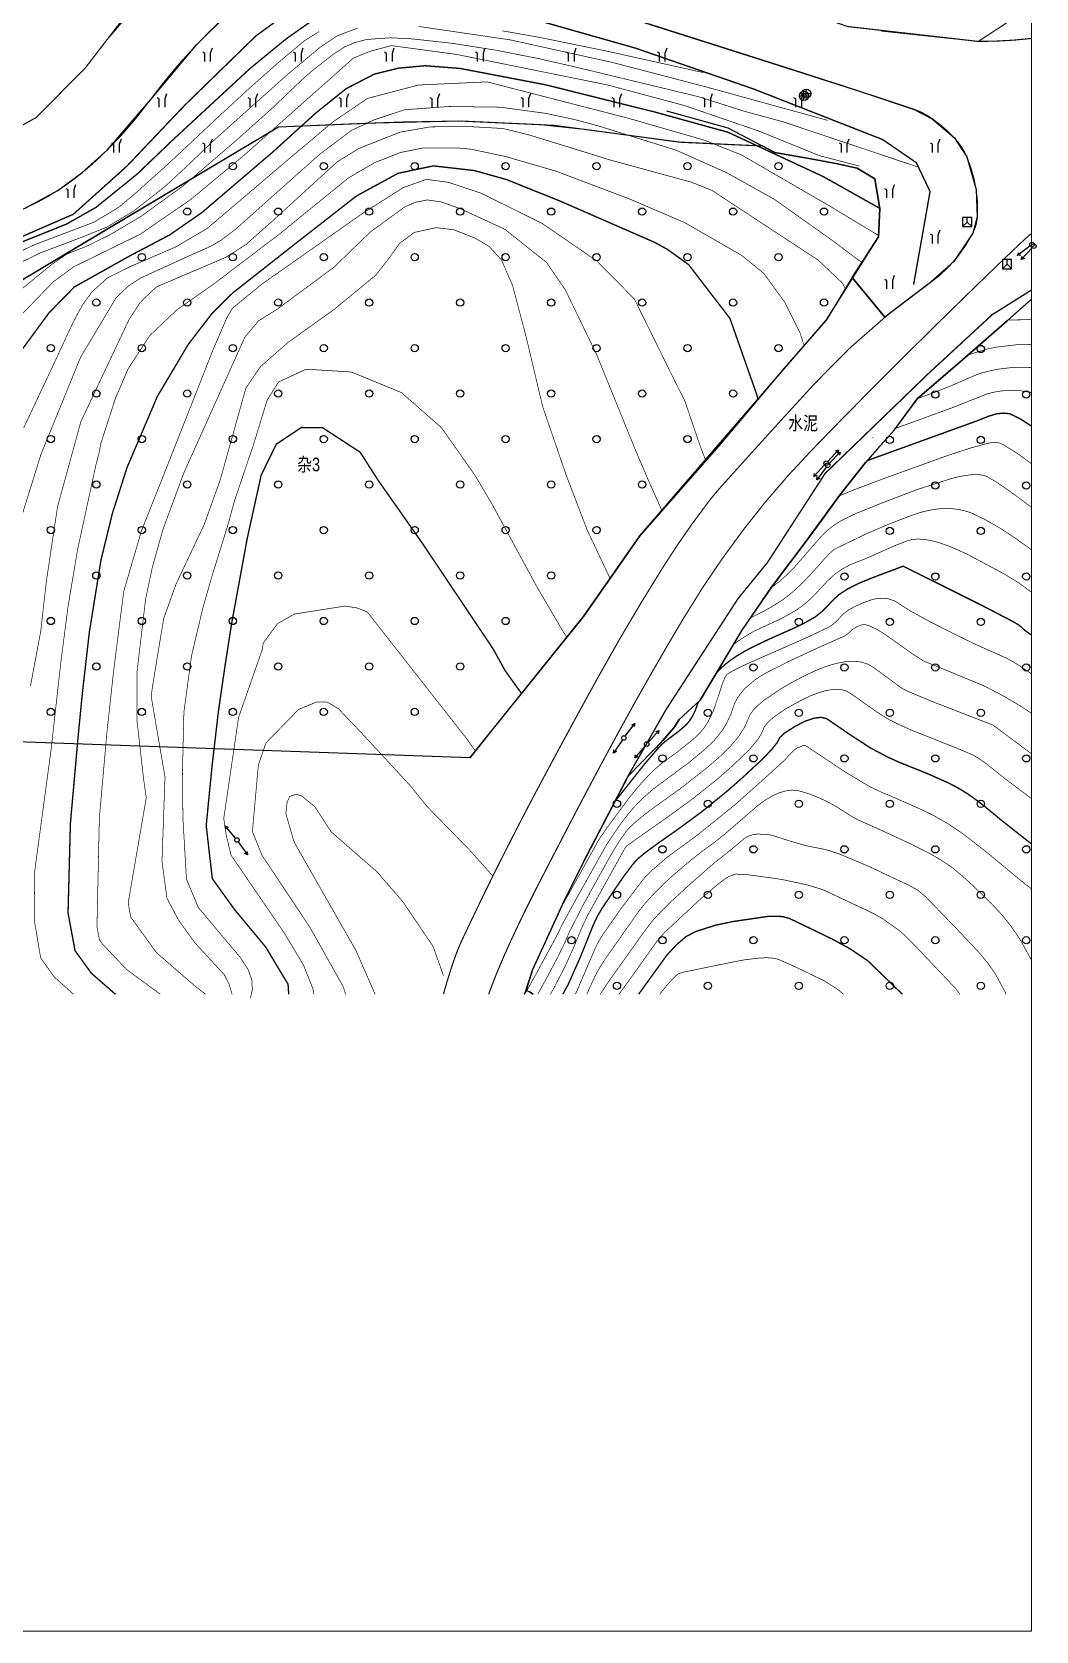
# Model space of a CAD drawing. Extents: x 396500 to 398250, y 1005980 to 1008200.
# Drawn here: x 397590.1 to 397700.5, y 1006730 to 1006905.8 of the extents above; entities that cross this region are included whole.
import ezdxf
from ezdxf.enums import TextEntityAlignment as Align

# ---------------------------------------------------------------- set-up
doc = ezdxf.new("R2010")
doc.units = 0
doc.header["$LTSCALE"] = 0.5
doc.layers.get('0').update_dxf_attribs({"linetype": 'CONTINUOUS'})
doc.layers.add('ASSIST', color=7, linetype='CONTINUOUS', plot=False)
for name, color, linetype in [('DGX', 2, 'CONTINUOUS'), ('DLSS', 4, 'CONTINUOUS'), ('DMTZ', 3, 'CONTINUOUS'), ('GXYZ', 2, 'CONTINUOUS'), ('SXSS', 5, 'CONTINUOUS'), ('ZBTZ', 3, 'CONTINUOUS')]:
    doc.layers.add(name, color=color, linetype=linetype)
doc.layers.add('绘图层', color=6, linetype='CONTINUOUS', lineweight=5)
doc.styles.add('细等线体', font='长等线体_0.TTF', dxfattribs={"width": 0.8})
doc.linetypes.add('10421', pattern='A,2,[150,AAA.SHX,S=1,R=0,X=0,Y=1],1e-11', length=2)
doc.linetypes.add('1161', pattern='A,0,[149,AAA.SHX,S=0.15,R=0,X=0,Y=0],-1.6', length=1.6)
doc.linetypes.add('8353', pattern='A,1.5,[145,AAA.SHX,S=1,R=0,X=0,Y=-0.1],1.5,-1,1.5,[145,AAA.SHX,S=1,R=0,X=0,Y=1.1],1.5,-1', length=8)

# ---------------------------------------------------------------- blocks, each defined once
blk = doc.blocks.new('gc043')
for p, q in [((-1, 0), (1, 0)), ((0, -1), (0, 1))]:
    blk.add_line(p, q)
blk.add_circle((0, 0), 1)
blk = doc.blocks.new('gc170')
at = {"linetype": 'Continuous'}
blk.add_circle((0, 0), 0.5, dxfattribs=at)
blk = doc.blocks.new('gc013b')
at = {"linetype": 'Continuous'}
blk.add_line((0.5, 0), (4, 0), dxfattribs=at)
at = {"linetype": 'Continuous', "flags": 128}
blk.add_lwpolyline([(3.39, 0.35), (4, 0), (3.39, -0.35)], dxfattribs=at)
blk = doc.blocks.new('gc049')
for p, q in [((-1, 1), (-1, -1)), ((1, 1), (-1, 1)), ((-1, -1), (0, 0)), ((0, 0), (0, 1)), ((0, 0), (1, -1)), ((1, -1), (1, 1)), ((-1, -1), (1, -1))]:
    blk.add_line(p, q)
blk = doc.blocks.new('gc246')
at = {"flags": 128}
for points in [[(-0.39, 0.42), (-0.39, 2.22), (-0.83, 2.47)], [(1.22, 3.35), (0.81, 2.22), (0.81, 0.42)]]:
    blk.add_lwpolyline(points, dxfattribs=at)
blk = doc.blocks.new('gc326')
blk.add_circle((0, 0), 0.8)

msp = doc.modelspace()

# ---------------------------------------------------------------- linework, layer by layer
at = {"layer": 'ASSIST', "linetype": '1161', "flags": 128}
for points in [[(397683.86, 1006874.42), (397680.26, 1006878.8), (397683.18, 1006883.27), (397683.3, 1006886.07), (397683.31, 1006886.37), (397682.75, 1006889.62), (397680.83, 1006890.8), (397678.67, 1006891.29), (397675.74, 1006891.82), (397671.77, 1006892.53), (397670.47, 1006893.21), (397661.13, 1006893.67), (397650.84, 1006895.05), (397646.05, 1006895.57), (397637.29, 1006895.98), (397628.8, 1006895.78), (397617.19, 1006895.32), (397583.52, 1006875.23), (397575.94, 1006870.7), (397569.99, 1006860.25), (397569.46, 1006855.64), (397567.18, 1006832.32), (397563.42, 1006833.82), (397563.92, 1006837.63), (397564.28, 1006840.62), (397563.84, 1006843.01), (397564.09, 1006850.97), (397564.5, 1006855.86), (397566.19, 1006861.61), (397566.71, 1006864.66), (397567.09, 1006870.55), (397566.91, 1006872.83), (397566.42, 1006874.1), (397562.82, 1006876.75), (397559.39, 1006878.46), (397559.29, 1006881.79), (397560.07, 1006881.81), (397560.26, 1006881.82), (397563.85, 1006881.97), (397567.56, 1006882.31), (397577.78, 1006883.73), (397582.38, 1006884.52), (397586.04, 1006885.3), (397589.34, 1006886.42), (397592.96, 1006888.37), (397595.59, 1006890.28), (397598.41, 1006892.84), (397602.95, 1006898.11), (397608.19, 1006904.36), (397611.7, 1006907.85), (397614.02, 1006909.91), (397616.81, 1006911.79), (397619.07, 1006912.69), (397620.51, 1006912.96), (397623.16, 1006913.18), (397631.27, 1006913.15), (397638.63, 1006912.25), (397644.1, 1006911.14), (397646.09, 1006910.6), (397649.61, 1006909.39), (397652.46, 1006908.42), (397657.86, 1006906.69), (397671.22, 1006902.44), (397681.43, 1006899.15), (397687.08, 1006897.27), (397689.08, 1006896.25), (397691.52, 1006894.13), (397692.88, 1006892.04), (397693.9, 1006888.46), (397694.03, 1006885.43), (397693.54, 1006883.68), (397691.44, 1006880.56), (397688.64, 1006878.05)], [(397567.62, 1006828.52), (397638.29, 1006826.03), (397650.75, 1006841.51), (397656.92, 1006850.41), (397677.45, 1006874.12), (397683.18, 1006883.27), (397683.31, 1006886.37), (397682.75, 1006889.62), (397680.83, 1006890.8), (397678.67, 1006891.29), (397671.77, 1006892.53), (397670.47, 1006893.21), (397661.13, 1006893.67), (397659.52, 1006893.87), (397650.84, 1006895.05), (397646.05, 1006895.57), (397637.29, 1006895.98), (397630.87, 1006895.85), (397626.73, 1006895.72), (397617.19, 1006895.32), (397595.92, 1006882.63), (397583.52, 1006875.23), (397575.94, 1006870.7), (397575.55, 1006870.24), (397569.99, 1006860.25), (397569.86, 1006859.73), (397569.46, 1006855.64), (397567.18, 1006832.32)]]:
    msp.add_lwpolyline(points, close=True, dxfattribs=at)
msp.add_lwpolyline([(397700, 1006876.4), (397698.12, 1006874.76), (397697.3, 1006874.04), (397692.42, 1006869.74), (397687.44, 1006865.44), (397685.02, 1006862.18), (397684.93, 1006862.06), (397683.04, 1006859.93), (397682.25, 1006859.04), (397681.75, 1006858.47), (397678.89, 1006854.84), (397676.85, 1006852.04), (397675.33, 1006849.96), (397671.39, 1006844.75), (397668.16, 1006840.02), (397663.55, 1006832.31), (397661.26, 1006830.22), (397660.66, 1006829.3), (397659.49, 1006827.92), (397655.64, 1006823.99), (397651.06, 1006815.18), (397648.63, 1006810.29), (397645.13, 1006802.67), (397644.42, 1006800.45), (397644.79, 1006800.28), (397645.21, 1006800)], dxfattribs=at)
at = {"layer": 'ASSIST', "linetype": 'Continuous', "flags": 128}
msp.add_lwpolyline([(397644.25, 1006800), (397644.42, 1006800.45), (397644.79, 1006800.28), (397645.21, 1006800)], dxfattribs=at)
at = {"layer": 'DGX', "color": 3, "linetype": 'Continuous', "lineweight": -2, "const_width": 0.15, "flags": 128}
for points, elevation in [([(397565.11, 1006826.26), (397565.48, 1006829.95), (397566.02, 1006833.58), (397566.76, 1006839.91), (397566.83, 1006842.31), (397568.05, 1006849.66), (397569.02, 1006854.82), (397570.13, 1006859.43), (397571.68, 1006864.31), (397573.93, 1006869.75), (397575.63, 1006872.72), (397577.68, 1006875.8), (397580.4, 1006878.22), (397584.67, 1006880.78), (397588.62, 1006882.54), (397593.92, 1006884.67), (397597.16, 1006886.51), (397601.73, 1006890.21), (397605.54, 1006893.87), (397614.03, 1006901.72), (397617.99, 1006904.98), (397620.65, 1006906.85)], 22.5), ([(397588.35, 1006869.97), (397591.99, 1006874.92), (397594.76, 1006877.75), (397600.78, 1006881.12), (397605.27, 1006883.49), (397608.79, 1006885.93), (397616.52, 1006892.53), (397621.32, 1006896.88), (397624.65, 1006899.55), (397627.75, 1006901.15), (397630.4, 1006901.8), (397633.31, 1006902.07), (397637.18, 1006901.77), (397646.54, 1006899.98), (397658.66, 1006896.96), (397666.65, 1006894.75), (397677.14, 1006889.86), (397683.31, 1006886.39)], 25), ([(397599.28, 1006800), (397596.65, 1006802.29), (397594.84, 1006804.79), (397594.07, 1006808.94), (397594.33, 1006818.8), (397595.18, 1006828.35), (397595.65, 1006833.14), (397596.41, 1006839.78), (397597.69, 1006847.73), (397598.94, 1006852.84), (397600.55, 1006857.89), (397603.89, 1006865.72), (397607.27, 1006871.41), (397609.88, 1006874.82), (397612.15, 1006877.07), (397619.1, 1006882.54), (397625.78, 1006887.75), (397630.34, 1006890.24), (397634.23, 1006891.06), (397638.72, 1006890.55), (397642.27, 1006889.56), (397648.17, 1006887.19), (397658.5, 1006882.68), (397659.95, 1006881.89), (397662.3, 1006880.2), (397666.84, 1006874.29), (397669.78, 1006865.94), (397669.92, 1006865.41)], 27.5), ([(397618.33, 1006800), (397618.26, 1006801.1), (397615.81, 1006805.18), (397612.39, 1006809.29), (397609.93, 1006812.71), (397609.26, 1006818.54), (397609.89, 1006824.97), (397610.6, 1006831.09), (397611.34, 1006836.18), (397612.05, 1006840.73), (397613.77, 1006850.11), (397615.3, 1006857.05), (397616.96, 1006860.46), (397619.72, 1006862.3), (397622.03, 1006862.29), (397626.18, 1006859.59), (397628.18, 1006856.47), (397632.93, 1006849.71), (397640.81, 1006837.95), (397642.11, 1006835.59), (397643.92, 1006833.07)], 30), ([(397681.9, 1006858.65), (397693.97, 1006863.02), (397695.25, 1006863.53), (397696.17, 1006863.81), (397696.97, 1006863.88), (397697.61, 1006863.81), (397698.72, 1006863.27), (397700, 1006862.45)], 27.5), ([(397700, 1006839.48), (397699.23, 1006840.02), (397698.89, 1006840.35), (397698.58, 1006840.6), (397697.99, 1006840.95), (397694.7, 1006842.66), (397685.89, 1006847.06), (397682.55, 1006845.8), (397681.03, 1006845.18), (397679.79, 1006844.56), (397678.84, 1006843.94), (397678.17, 1006843.33), (397677.4, 1006842.5), (397676.9, 1006842.03), (397676.19, 1006841.46), (397675.05, 1006840.81), (397673.79, 1006840.21), (397671.14, 1006839.03), (397669.23, 1006838.12), (397668.39, 1006837.67), (397667.63, 1006837.21), (397666.95, 1006836.75), (397666.34, 1006836.28), (397665.82, 1006835.81), (397665.35, 1006835.31)], 30), ([(397663.37, 1006832.15), (397663, 1006831.13), (397662.68, 1006830.49), (397662.31, 1006829.94), (397661.89, 1006829.49), (397661.17, 1006828.88), (397659.79, 1006827.85), (397659.42, 1006827.53), (397658.91, 1006827.01), (397657.46, 1006825.32), (397654.17, 1006821.16)], 30), ([(397648.47, 1006800), (397649.04, 1006801.05), (397650.39, 1006804.07), (397651.84, 1006807.67), (397652.24, 1006808.52), (397652.7, 1006809.32), (397654.03, 1006811.31), (397655.2, 1006813.01), (397656.15, 1006814.26), (397656.64, 1006814.82), (397657.38, 1006815.45), (397658.84, 1006816.53), (397661.06, 1006818.09), (397663.7, 1006820.03), (397666.39, 1006822.21), (397667.3, 1006823), (397668.22, 1006823.81), (397670.49, 1006825.92), (397671.46, 1006826.94), (397672, 1006827.63), (397672.35, 1006828.25), (397672.83, 1006828.7), (397674.02, 1006829.46), (397675.07, 1006830), (397676.02, 1006830.33), (397676.81, 1006830.44), (397677.46, 1006830.3), (397679.99, 1006828.57), (397682.3, 1006827.07), (397684.16, 1006826.08), (397685.44, 1006825.5), (397688.56, 1006824.25), (397690.78, 1006823.27), (397691.86, 1006822.71), (397692.99, 1006822.02), (397693.57, 1006821.61), (397694.78, 1006820.7), (397696.63, 1006819.17), (397699.44, 1006816.95), (397700, 1006816.52)], 32.5), ([(397656.8, 1006800), (397659.91, 1006804.31), (397660.99, 1006805.46), (397662, 1006806.33), (397663.04, 1006806.88), (397665.28, 1006807.6), (397667.22, 1006808), (397671.18, 1006808.58), (397672.64, 1006808.54), (397673.38, 1006808.33), (397675.47, 1006807.33), (397678.05, 1006806.08), (397680.07, 1006804.98), (397681.99, 1006803.68), (397685.8, 1006800)], 35)]:
    msp.add_lwpolyline(points, dxfattribs=dict(at, elevation=elevation))
at = {"layer": 'DGX', "linetype": 'Continuous', "const_width": 0.075, "flags": 128}
for points, elevation in [([(397632.61, 1006906.39), (397642.69, 1006904.91), (397653.88, 1006902.44), (397664.26, 1006899.73), (397677.59, 1006896.06)], 23.5), ([(397586.2, 1006875.24), (397592.28, 1006880.23), (397593.94, 1006881.36), (397596.32, 1006882.32), (397598.68, 1006883.49), (397602.12, 1006885.53), (397606.82, 1006888.94), (397612.57, 1006893.87), (397616.63, 1006897.5), (397619.66, 1006900.41), (397620.83, 1006901.45), (397623.19, 1006903.3), (397624.48, 1006904.14), (397625.59, 1006904.61), (397626.92, 1006904.96), (397629.52, 1006905.14), (397631.93, 1006905.02), (397636.4, 1006904.52), (397641.09, 1006903.78), (397645.68, 1006902.88), (397649.68, 1006901.97), (397663.41, 1006898.66), (397668.34, 1006897.09), (397672.73, 1006895.89), (397687.55, 1006890.92)], 24), ([(397586.22, 1006880.38), (397590.3, 1006882.36), (397596.91, 1006884.87), (397599.64, 1006886.5), (397601.62, 1006888.17), (397605.55, 1006891.71), (397610.94, 1006896.77), (397613.76, 1006899.37), (397617.15, 1006902.38), (397620.03, 1006904.79), (397621.68, 1006905.83)], 23), ([(397588.49, 1006880.25), (397591.06, 1006881.51), (397595.36, 1006883.13), (397598.39, 1006884.35), (397601.24, 1006886.06), (397604.78, 1006888.83), (397607.47, 1006891.34), (397609.92, 1006893.7), (397618.12, 1006901.04), (397621.83, 1006904.13), (397623.71, 1006905.38), (397625.92, 1006906.21)], 23.5), ([(397641.81, 1006905.91), (397645.93, 1006905.18), (397653.33, 1006903.67), (397663.9, 1006901.32)], 23), ([(397586.84, 1006872.51), (397592.42, 1006878.29), (397594.66, 1006879.95), (397602.05, 1006883.57), (397607.59, 1006887.39), (397613.48, 1006892.28), (397625.45, 1006902.91), (397627.22, 1006903.64), (397629.62, 1006904.28), (397636.75, 1006903.32), (397653.32, 1006899.97), (397661.82, 1006897.7), (397669.98, 1006894.9), (397676.75, 1006892.16), (397681.08, 1006891.04)], 24.5), ([(397589.19, 1006862.26), (397592.32, 1006868.89), (397594.62, 1006873.84), (397595.66, 1006875.78), (397596.69, 1006877.2), (397598.38, 1006878.73), (397600.89, 1006879.98), (397605.93, 1006882.16), (397609.39, 1006884.2), (397618.7, 1006892.12), (397623.24, 1006895.93), (397627, 1006898.48), (397632.61, 1006899.95), (397640.1, 1006900.29), (397640.31, 1006900.25), (397655.73, 1006896.28), (397664.01, 1006893.89), (397668.16, 1006892.24), (397677.66, 1006886.73), (397683.19, 1006883.4)], 25.5), ([(397588.63, 1006851.44), (397591.1, 1006859.37), (397595.46, 1006870.04), (397599.36, 1006876.57), (397600.69, 1006877.85), (397602.08, 1006878.75), (397607.52, 1006881.23), (397609.76, 1006882.22), (397610.88, 1006882.88), (397612.5, 1006884.11), (397621.72, 1006892.32), (397625.24, 1006894.97), (397627.77, 1006896.14), (397631.07, 1006897.23), (397635.95, 1006897.59), (397641.61, 1006897.51), (397646.62, 1006896.83), (397649.81, 1006896.14), (397652.35, 1006895.46), (397660.91, 1006892.79), (397666.44, 1006890.33), (397671.76, 1006887.36), (397677.98, 1006882.94), (397681.34, 1006880.44)], 26), ([(397589.94, 1006833.88), (397591.07, 1006839.91), (397591.67, 1006845.27), (397592.91, 1006853.57), (397595.48, 1006862.94), (397600.78, 1006874.17), (397602.03, 1006876.09), (397603.78, 1006877.75), (397611.43, 1006881.01), (397613.65, 1006882.43), (397616.71, 1006885.15), (397623.68, 1006891.52), (397626.08, 1006892.99), (397630.58, 1006894.77), (397633.91, 1006895.35), (397638.19, 1006895.38), (397641.89, 1006895.17), (397644.61, 1006894.5), (397649.59, 1006892.98), (397653.65, 1006891.71), (397662.66, 1006889.25), (397664.85, 1006888.37), (397676.54, 1006880.7), (397679.18, 1006878.2), (397679.53, 1006877.58)], 26.5), ([(397594.67, 1006800), (397592.55, 1006801.9), (397591.06, 1006803.99), (397590.35, 1006808.21), (397590.41, 1006813.57), (397592.2, 1006826.83), (397593.3, 1006836.68), (397594.08, 1006842.68), (397595.11, 1006848.83), (397597.13, 1006858.16), (397597.51, 1006859.64), (397597.66, 1006860.49), (397599.27, 1006865.48), (397600.68, 1006868.77), (397603.05, 1006872.4), (397606.03, 1006875.23), (397610.01, 1006878.02), (397617.32, 1006883.57), (397624.9, 1006889.74), (397627.81, 1006891.43), (397630.62, 1006892.53), (397633.02, 1006893.01), (397636.89, 1006893.03), (397638.39, 1006892.89), (397642.17, 1006892.09), (397647.71, 1006890.48), (397655.81, 1006887.42), (397661.87, 1006884.82), (397668.14, 1006881.21), (397670.55, 1006879.25), (397672.86, 1006876.08), (397674.55, 1006872.68), (397674.99, 1006871.32)], 27), ([(397604.21, 1006800), (397600.51, 1006802.72), (397597.83, 1006805.55), (397597.52, 1006805.97), (397597.25, 1006807.42), (397597.51, 1006819.31), (397598.32, 1006828.54), (397599.08, 1006835.53), (397600.19, 1006844.27), (397602.13, 1006850.91), (397605.23, 1006858.71), (397610.01, 1006870.84), (397611.55, 1006874.41), (397612.14, 1006875.4), (397615.35, 1006878.04), (397626.48, 1006885.86), (397630.94, 1006888.68), (397633.47, 1006889.58), (397635.89, 1006889.25), (397639.48, 1006888.06), (397646.2, 1006884.73), (397652.19, 1006880.62), (397656.33, 1006876.43), (397660.86, 1006867.24), (397661.86, 1006865.28), (397663.61, 1006860.14), (397664.18, 1006858.68)], 28), ([(397609.19, 1006800), (397608.05, 1006800.88), (397603.82, 1006804.54), (397600.96, 1006808.48), (397600.68, 1006810.03), (397602.67, 1006821.61), (397602.37, 1006823.71), (397601.65, 1006830.09), (397601.65, 1006835.39), (397602.6, 1006843.45), (397603.34, 1006846.95), (397604.5, 1006851.08), (397606.75, 1006857.19), (397613.51, 1006872.24), (397615.01, 1006874.02), (397617.07, 1006875.31), (397623.33, 1006879.94), (397627.31, 1006883.8), (397631.1, 1006886.56), (397632.28, 1006887.06), (397633.58, 1006887.32), (397635.09, 1006887.1), (397637.22, 1006886.35), (397642.11, 1006884.08), (397646.69, 1006880.43), (397648.75, 1006877.41), (397652.19, 1006870.31), (397656.44, 1006859.84), (397657.82, 1006856.62), (397659.35, 1006853.18)], 28.5), ([(397612.1, 1006800), (397611.78, 1006801.11), (397611.24, 1006802.15), (397608.01, 1006805.66), (397606.24, 1006808.11), (397604.94, 1006810.56), (397604.4, 1006814.62), (397604.73, 1006823.87), (397603.21, 1006832.74), (397603.35, 1006833.8), (397604.58, 1006841.28), (397605.93, 1006845.06), (397609.05, 1006851.65), (397610.8, 1006856.54), (397613.63, 1006866.66), (397615.24, 1006869.01), (397618.29, 1006871.68), (397623.27, 1006875.24), (397627.92, 1006879.06), (397629.39, 1006880.95), (397630.52, 1006882.54), (397632.15, 1006883.75), (397634.56, 1006884.27), (397636.51, 1006884.03), (397638.84, 1006883.1), (397640.37, 1006882.2), (397641.72, 1006880.73), (397642.95, 1006877.89), (397644.46, 1006872.15), (397646.25, 1006864.6), (397648.84, 1006857.05), (397651.16, 1006850.99), (397653.66, 1006845.71)], 29), ([(397697.41, 1006874.13), (397699.28, 1006874.14), (397700, 1006874.19)], 25.5), ([(397700, 1006871.43), (397698.36, 1006871.4), (397696.16, 1006871.14), (397695.12, 1006870.93), (397693.02, 1006870.28)], 26), ([(397614.12, 1006799.59), (397614.33, 1006800.49), (397614.28, 1006801.55), (397613.86, 1006802.73), (397612.97, 1006804.09), (397608.39, 1006809.53), (397607.09, 1006812.65), (397606.7, 1006819.34), (397606.65, 1006824.58), (397606.81, 1006831.05), (397607.65, 1006837.22), (397608.91, 1006842.54), (397609.97, 1006846.21), (397611.7, 1006851.77), (397612.34, 1006854.15), (397614.45, 1006860.39), (397615.97, 1006865.34), (397617.22, 1006867.31), (397620.25, 1006868.71), (397625.22, 1006868.4), (397630.72, 1006866.14), (397635.14, 1006862.27), (397638.85, 1006856.98), (397640.7, 1006853.85), (397645.67, 1006844.69), (397648.5, 1006839.86), (397648.9, 1006839.23)], 29.5), ([(397687.49, 1006865.49), (397689.01, 1006866.04), (397691.18, 1006866.9), (397693.91, 1006868.09), (397694.63, 1006868.33), (397696.15, 1006868.69), (397697.8, 1006868.89), (397698.68, 1006868.93), (397700, 1006868.89)], 26.5), ([(397700, 1006866.09), (397699.72, 1006866.19), (397698.42, 1006866.4), (397697.25, 1006866.38), (397696.16, 1006866.25), (397695.16, 1006866.01), (397691.38, 1006864.51), (397685.03, 1006862.2)], 27), ([(397700, 1006858.31), (397699.37, 1006858.78), (397698.43, 1006859.45), (397696.98, 1006860.36), (397696.48, 1006860.6), (397696.13, 1006860.69), (397695.75, 1006860.67), (397695.16, 1006860.56), (397693.38, 1006860.07), (397690.79, 1006859.23), (397683.98, 1006856.77), (397680.42, 1006855.43), (397678.83, 1006854.77)], 28), ([(397682.62, 1006861.19), (397682.51, 1006861.15)], 27), ([(397671.31, 1006844.63), (397672.34, 1006845.43), (397673.15, 1006846.15), (397673.88, 1006846.89), (397676.94, 1006850.41), (397677.58, 1006851.02), (397678.3, 1006851.58), (397679.1, 1006852.08), (397680.68, 1006852.84), (397683.42, 1006853.95), (397687.37, 1006855.46), (397691.31, 1006856.73), (397692.34, 1006856.96), (397693.23, 1006857.09), (397693.99, 1006857.13), (397694.6, 1006857.07), (397695.08, 1006856.92), (397696.09, 1006856.33), (397696.75, 1006855.89), (397698.37, 1006854.74), (397700, 1006853.51)], 28.5), ([(397700, 1006848.84), (397699.73, 1006849.05), (397698.06, 1006850.24), (397696.43, 1006851.3), (397694.83, 1006852.21), (397693.26, 1006852.96), (397692.43, 1006853.2), (397691.58, 1006853.35), (397690.7, 1006853.4), (397689.79, 1006853.36), (397688.85, 1006853.22), (397687.88, 1006852.99), (397686.88, 1006852.66), (397685.9, 1006852.29), (397684.12, 1006851.6), (397681.95, 1006850.67), (397678.29, 1006848.9), (397677.65, 1006848.32), (397675.71, 1006846.16), (397674.82, 1006845.22), (397673.95, 1006844.4), (397673.11, 1006843.71), (397672.71, 1006843.41), (397671.46, 1006842.6), (397670.59, 1006842.12), (397669.08, 1006841.36)], 29), ([(397667.21, 1006838.43), (397667.95, 1006838.98), (397669.44, 1006839.89), (397672.19, 1006841.16), (397673.25, 1006841.71), (397674.1, 1006842.21), (397674.77, 1006842.67), (397675.43, 1006843.22), (397676.11, 1006843.86), (397677.54, 1006845.41), (397678.31, 1006846.13), (397679.14, 1006846.72), (397680.03, 1006847.2), (397681.77, 1006847.89), (397685.01, 1006849.33), (397686.38, 1006849.86), (397686.93, 1006850), (397687.56, 1006850.04), (397688.27, 1006849.99), (397689.06, 1006849.85), (397689.93, 1006849.61), (397690.88, 1006849.27), (397691.91, 1006848.84), (397693.02, 1006848.32), (397696.97, 1006846.21), (397698.44, 1006845.31), (397699.05, 1006844.89), (397700, 1006844.17)], 29.5), ([(397700, 1006835.21), (397698.87, 1006835.98), (397698.05, 1006836.5), (397697.24, 1006836.95), (397693.86, 1006838.45), (397691.48, 1006839.61), (397688.75, 1006840.99), (397686.67, 1006842.14), (397684.97, 1006843.22), (397684.21, 1006843.49), (397683.36, 1006843.54), (397682.9, 1006843.48), (397682.42, 1006843.37), (397681.41, 1006843), (397680.55, 1006842.61), (397679.86, 1006842.23), (397679.36, 1006841.85), (397678.38, 1006840.84), (397678.08, 1006840.6), (397677.72, 1006840.36), (397675.38, 1006839.25), (397668.82, 1006836.36), (397667.42, 1006835.69), (397666.64, 1006835.26), (397666.47, 1006835.13), (397666.28, 1006834.8), (397666.03, 1006834.2), (397665.17, 1006831.58), (397664.95, 1006831.01), (397664.44, 1006829.97), (397664.15, 1006829.51), (397663.84, 1006829.08), (397663.16, 1006828.35), (397662.4, 1006827.7), (397661.15, 1006826.7), (397659.26, 1006825.33), (397658.22, 1006824.4), (397657.11, 1006823.23), (397655.92, 1006821.8), (397653.33, 1006818.32), (397652.45, 1006817.03), (397648.26, 1006809.49)], 30.5), ([(397621.1, 1006800), (397620.99, 1006800.61), (397619.96, 1006803.2), (397617.91, 1006806.63), (397611.99, 1006815.29), (397611.46, 1006817.51), (397611.19, 1006819.34), (397612.82, 1006830.44), (397615.41, 1006837.85), (397615.53, 1006838.61), (397617.11, 1006840.75), (397618.94, 1006841.79), (397624.51, 1006842.67), (397625.83, 1006842.47), (397626.98, 1006842.01), (397637.84, 1006828.16), (397638.85, 1006826.75)], 30.5), ([(397644.29, 1006800), (397645.82, 1006802.76), (397647.73, 1006806.3), (397648.38, 1006807.62), (397649.69, 1006810.03), (397653.31, 1006816.5), (397654.53, 1006818.31), (397655.33, 1006819.4), (397656.25, 1006820.52), (397657.29, 1006821.58), (397658.45, 1006822.59), (397662.24, 1006825.4), (397663.91, 1006826.77), (397664.9, 1006827.68), (397665.34, 1006828.16), (397666.11, 1006829.17), (397666.43, 1006829.7), (397666.95, 1006830.82), (397667.36, 1006831.99), (397667.66, 1006832.56), (397668.03, 1006833.09), (397668.48, 1006833.61), (397669.6, 1006834.57), (397670.28, 1006835.02), (397671.03, 1006835.44), (397673.33, 1006836.6), (397676.83, 1006838.22), (397679.42, 1006839.37), (397679.8, 1006839.61), (397680.25, 1006840.06), (397680.72, 1006840.36), (397681.26, 1006840.59), (397681.5, 1006840.64), (397681.79, 1006840.61), (397682.14, 1006840.51), (397683.01, 1006840.1), (397683.53, 1006839.79), (397684.74, 1006838.96), (397686.91, 1006837.41), (397688.1, 1006836.65), (397694.74, 1006833.91), (397696.74, 1006832.88), (397698.76, 1006831.69), (397699.77, 1006831.03), (397700, 1006830.87)], 31), ([(397700, 1006826.43), (397695.77, 1006829.58), (397689, 1006832.21), (397686.33, 1006833.33), (397685.98, 1006833.5), (397685.55, 1006833.77), (397682.66, 1006835.9), (397682.01, 1006836.28), (397681.26, 1006836.52), (397680.42, 1006836.61), (397679.48, 1006836.55), (397678.45, 1006836.35), (397677.33, 1006836.01), (397676.11, 1006835.52), (397674.8, 1006834.89), (397673.51, 1006834.2), (397672.38, 1006833.54), (397670.58, 1006832.31), (397669.9, 1006831.74), (397669.38, 1006831.2), (397669.02, 1006830.7), (397668.63, 1006829.76), (397668.4, 1006829.27), (397667.75, 1006828.27), (397666.84, 1006827.2), (397665.69, 1006826.08), (397664.35, 1006824.93), (397661.36, 1006822.58), (397658.14, 1006820.28), (397656.9, 1006819.31), (397656.4, 1006818.88), (397655.63, 1006818.13), (397655.36, 1006817.8), (397654.89, 1006817.14), (397654.39, 1006816.37), (397653.58, 1006815.01), (397650.8, 1006809.99), (397649.22, 1006806.92), (397648.73, 1006805.77), (397647.93, 1006804.12), (397646.66, 1006801.73), (397645.71, 1006800)], 31.5), ([(397647.1, 1006800), (397647.48, 1006800.67), (397648.66, 1006802.95), (397649.56, 1006804.92), (397650.66, 1006807.55), (397651.25, 1006808.77), (397655.34, 1006816.13), (397655.48, 1006816.29), (397656.51, 1006817.04), (397659.67, 1006819.25), (397662.64, 1006821.41), (397665.33, 1006823.54), (397666.95, 1006824.95), (397668.91, 1006826.83), (397669.78, 1006827.86), (397670.09, 1006828.3), (397670.32, 1006828.69), (397670.61, 1006829.37), (397670.87, 1006829.73), (397671.23, 1006830.1), (397671.7, 1006830.5), (397672.97, 1006831.37), (397674.67, 1006832.31), (397675.59, 1006832.76), (397676.45, 1006833.1), (397677.24, 1006833.34), (397677.96, 1006833.48), (397678.62, 1006833.52), (397679.21, 1006833.46), (397679.73, 1006833.29), (397680.61, 1006832.71), (397683.04, 1006830.99), (397684.32, 1006830.2), (397685.48, 1006829.62), (397686.9, 1006828.99), (397692.11, 1006826.92), (397693.54, 1006826.3), (397694.1, 1006825.98), (397694.98, 1006825.37), (397696.87, 1006823.86), (397700, 1006821.49)], 32), ([(397624.59, 1006800), (397624.31, 1006800.86), (397620.63, 1006807.41), (397615.4, 1006815.27), (397614.34, 1006817.88), (397614.99, 1006825.18), (397615.83, 1006827.63), (397619.42, 1006831.31), (397621.4, 1006832.13), (397622.57, 1006832.11), (397623.79, 1006831.39), (397626.35, 1006828.71), (397631.76, 1006822.85), (397633.54, 1006820.64), (397638.26, 1006815.8), (397640.83, 1006812.93)], 31), ([(397649.84, 1006800), (397649.98, 1006800.28), (397652.05, 1006805.11), (397652.46, 1006805.9), (397652.82, 1006806.48), (397654.79, 1006809.31), (397657.31, 1006812.64), (397658.13, 1006813.5), (397659.87, 1006815.01), (397663.36, 1006817.57), (397667.47, 1006820.9), (397670.47, 1006823.57), (397672.67, 1006825.57), (397673.89, 1006826.83), (397674.27, 1006827.09), (397674.91, 1006827.35), (397675.1, 1006827.34), (397675.36, 1006827.2), (397679.55, 1006824.41), (397682.17, 1006822.84), (397683.58, 1006822.17), (397684.47, 1006821.81), (397687.53, 1006820.46), (397689.09, 1006819.72), (397690.74, 1006818.79), (397692.47, 1006817.63), (397695.2, 1006815.5), (397699.07, 1006812.29), (397700, 1006811.57)], 33), ([(397627.83, 1006800), (397625.73, 1006804.79), (397618.92, 1006816.73), (397618.02, 1006819.84), (397618.14, 1006821.06), (397618.44, 1006821.75), (397619.16, 1006821.98), (397619.77, 1006821.79), (397621.22, 1006820.59), (397622.98, 1006817.87), (397628.01, 1006813.48), (397630.83, 1006810.24), (397634.19, 1006805.28), (397635.35, 1006802.04)], 31.5), ([(397651.1, 1006800), (397652.01, 1006802), (397652.57, 1006803), (397653.22, 1006804.01), (397656.76, 1006809.04), (397657.57, 1006810.06), (397658.53, 1006811.11), (397659.62, 1006812.19), (397660.82, 1006813.28), (397662.48, 1006814.69), (397663.9, 1006815.8), (397665.25, 1006816.78), (397666.37, 1006817.69), (397670.02, 1006820.84), (397670.8, 1006821.39), (397671.55, 1006821.83), (397672.27, 1006822.15), (397672.97, 1006822.35), (397673.65, 1006822.44), (397674.29, 1006822.4), (397675.51, 1006822.04), (397676.63, 1006821.59), (397677.64, 1006821.12), (397678.54, 1006820.62), (397680.29, 1006819.51), (397680.94, 1006819.16), (397683.18, 1006818.16), (397686.81, 1006816.48), (397688.6, 1006815.57), (397689.38, 1006815.14), (397690.08, 1006814.73), (397691.26, 1006813.93), (397692.18, 1006813.18), (397693.6, 1006811.9), (397695.69, 1006809.86), (397696.74, 1006808.73), (397697.68, 1006807.56), (397698.52, 1006806.35), (397698.9, 1006805.73), (397700, 1006803.72)], 33.5), ([(397652.58, 1006800), (397653.3, 1006801.1), (397654.33, 1006802.56), (397657.03, 1006806.35), (397658.24, 1006807.99), (397659.17, 1006809), (397660.39, 1006810.2), (397661.91, 1006811.61), (397665.05, 1006814.38), (397666.85, 1006815.8), (397668.48, 1006817.17), (397668.9, 1006817.39), (397669.36, 1006817.54), (397669.86, 1006817.61), (397670.98, 1006817.56), (397671.6, 1006817.43), (397673.57, 1006816.8), (397675.3, 1006816.31), (397677.21, 1006815.93), (397677.74, 1006815.79), (397678.97, 1006815.38), (397682.16, 1006814.03), (397686.51, 1006811.98), (397687.48, 1006811.45), (397688.31, 1006810.76), (397691.55, 1006807.42), (397694.22, 1006804.59), (397695.22, 1006803.38), (397695.96, 1006802.32), (397697.15, 1006800.16), (397697.16, 1006800)], 34), ([(397692.12, 1006800), (397691.65, 1006800.64), (397687, 1006805.53), (397685.95, 1006806.57), (397685.4, 1006807.04), (397683.66, 1006808.28), (397683.05, 1006808.64), (397681.79, 1006809.27), (397677.28, 1006811.39), (397676.69, 1006811.61), (397675.32, 1006812.02), (397672.83, 1006812.56), (397671.88, 1006812.72), (397668.78, 1006813.14), (397667.47, 1006813.21), (397666.67, 1006812.93), (397665.77, 1006812.29), (397663.77, 1006810.62), (397659.66, 1006806.79), (397659.28, 1006806.39), (397658.8, 1006805.8), (397655.83, 1006801.63), (397654.63, 1006800)], 34.5), ([(397659.12, 1006800), (397660.05, 1006801.16), (397660.52, 1006801.67), (397660.91, 1006802.05), (397661.23, 1006802.28), (397661.74, 1006802.43), (397667.64, 1006803.64), (397668.57, 1006803.8), (397670.16, 1006803.99), (397670.82, 1006804.01), (397671.39, 1006803.99), (397671.86, 1006803.92), (397672.24, 1006803.8), (397673.98, 1006803.03), (397677.23, 1006801.46), (397678.68, 1006800.54), (397679.32, 1006800)], 35.5)]:
    msp.add_lwpolyline(points, dxfattribs=dict(at, elevation=elevation))
at = {"layer": 'DLSS', "linetype": 'Continuous', "lineweight": 0, "const_width": 0.125, "flags": 128}
for points in [[(397521.6, 1006871.48), (397522.65, 1006879.21), (397524.75, 1006883.82), (397527.2, 1006885.03), (397530.38, 1006885.53), (397570.52, 1006890.51), (397578.93, 1006891.78), (397585.26, 1006893.42), (397590.54, 1006896.36), (397595.97, 1006901.82), (397598.25, 1006904.81), (397602.49, 1006909.75), (397609.34, 1006916.25), (397619.3, 1006920.91, -0.134273), (397643.53, 1006918.6), (397652.19, 1006916.02), (397667.36, 1006910.7), (397679.77, 1006906.38), (397694.14, 1006904.74, 0.029116), (397700, 1006905.07, 0.029116)], [(397589.34, 1006886.42, 0.038796), (397592.96, 1006888.37, 0.028468), (397595.59, 1006890.28, 0.02435), (397598.41, 1006892.84, 0.038532), (397602.95, 1006898.11, -0.032851), (397608.19, 1006904.36, -0.011408), (397611.7, 1006907.85, -0.018185)], [(397657.86, 1006906.69), (397671.22, 1006902.44, -0.00152), (397681.43, 1006899.15, -0.002737), (397687.08, 1006897.27, -0.072615), (397689.08, 1006896.25, -0.050355), (397691.52, 1006894.13, -0.089221), (397692.88, 1006892.04, -0.059646), (397693.9, 1006888.46, -0.05879), (397694.03, 1006885.43, -0.098874), (397693.54, 1006883.68, -0.12327), (397688.64, 1006878.05, 0.054385), (397676.07, 1006867.04, 0.003029), (397665.94, 1006855.88, 0.019148), (397664.42, 1006854.05, 0.02324), (397659.51, 1006846.99, 0.014113), (397652.31, 1006834.79, 0.004189), (397645.67, 1006822.54, 0.006221), (397641.38, 1006814.21, 0.006005), (397637.46, 1006806.12, 0.024902), (397636.63, 1006804.12, 0.012135), (397635.69, 1006801.23, -0.037019), (397635.52, 1006800.65), (397635.35, 1006800)], [(397700, 1006883.63, 0.023169), (397699.03, 1006882.79, 0.00265), (397695.34, 1006879.26, 0.001986), (397690.46, 1006874.51, 0.003139), (397682.31, 1006866.42, 0.003828), (397675.71, 1006859.68, 0.029106), (397668.33, 1006851.08, 0.028043), (397661.74, 1006841.33, 0.00733), (397656.53, 1006832.32, 0.006331), (397650.79, 1006821.72, 0.002498), (397645.74, 1006812, 0.005978), (397643.7, 1006807.9, 0.014174), (397641.22, 1006802.37, 0.00587), (397640.31, 1006800)]]:
    msp.add_lwpolyline(points, format="xyb", dxfattribs=at)
at = {"layer": 'DMTZ', "linetype": '10421', "flags": 128}
msp.add_lwpolyline([(397659.88, 1006897.1), (397666.62, 1006895.25), (397671.77, 1006892.53), (397675.74, 1006891.82), (397678.67, 1006891.29), (397680.83, 1006890.8), (397682.75, 1006889.62), (397683.31, 1006886.37), (397683.18, 1006883.27), (397680.26, 1006878.8), (397677.43, 1006874.09), (397672.79, 1006868.81), (397665.61, 1006860.3), (397656.92, 1006850.41), (397650.75, 1006841.51), (397640.65, 1006829.04), (397638.29, 1006826.03)], dxfattribs=at)
at = {"layer": 'DMTZ', "linetype": '10421'}
msp.add_lwpolyline([(397658.77, 1006827.07), (397660.66, 1006829.3), (397661.26, 1006830.22), (397663.55, 1006832.31), (397668.17, 1006840.02), (397671.39, 1006844.75), (397675.33, 1006849.96), (397678.89, 1006854.84), (397681.75, 1006858.47), (397684.93, 1006862.06), (397687.44, 1006865.44), (397692.42, 1006869.74), (397697.3, 1006874.04), (397700, 1006876.4)], dxfattribs=at)
at = {"layer": 'SXSS', "linetype": '8353', "const_width": 0.15, "flags": 128}
msp.add_lwpolyline([(397687.03, 1006878), (397688.84, 1006888.24), (397687.33, 1006891.41), (397683.63, 1006893.95), (397669.45, 1006899.51), (397656.43, 1006904.01), (397641.63, 1006908.21), (397632.68, 1006910.12), (397626.26, 1006910.48), (397618.01, 1006907.74), (397614.75, 1006905.37), (397606.93, 1006897.76), (397600.56, 1006891.05), (397594.65, 1006885.74), (397587.35, 1006882.57), (397577.87, 1006878.74), (397572.4, 1006871.43), (397570.67, 1006870.54), (397567.02, 1006869.42)], dxfattribs=at)
at = {"layer": 'SXSS', "linetype": '8353', "lineweight": 0, "const_width": 0.15}
msp.add_lwpolyline([(397644.26, 1006800), (397645.13, 1006802.67), (397648.63, 1006810.29), (397651.06, 1006815.18), (397655.64, 1006823.99), (397659.84, 1006831.33), (397667.7, 1006843.45), (397670.97, 1006847.47), (397677.3, 1006857.25), (397688.69, 1006868.26), (397695.67, 1006874.7), (397700, 1006877.42)], dxfattribs=at)
at = {"layer": 'ZBTZ', "color": 0, "linetype": '1161', "lineweight": 0}
for points in [[(397512.28, 1006878.95), (397522.65, 1006879.21), (397524.75, 1006883.82), (397527.2, 1006885.03), (397530.38, 1006885.53), (397570.52, 1006890.51), (397578.93, 1006891.78), (397585.26, 1006893.42), (397590.54, 1006896.36), (397595.97, 1006901.82), (397602.24, 1006910.05)], [(397683.5, 1006905.88), (397694.12, 1006904.75), (397699.43, 1006908.21)]]:
    msp.add_lwpolyline(points, dxfattribs=at)
at = {"layer": 'ZBTZ', "linetype": '1161', "flags": 128}
for points in [[(397670.47, 1006893.21), (397668.58, 1006893.31), (397661.53, 1006893.62), (397647.51, 1006895.5), (397636.97, 1006895.99), (397627.83, 1006895.77), (397617.19, 1006895.32), (397575.73, 1006870.58), (397569.9, 1006860.09), (397567.18, 1006832.32), (397563.42, 1006833.82)], [(397680.26, 1006878.8), (397683.86, 1006874.42)], [(397645.21, 1006800), (397644.79, 1006800.28)]]:
    msp.add_lwpolyline(points, dxfattribs=at)
at = {"layer": '绘图层', "linetype": 'Continuous', "flags": 128}
msp.add_lwpolyline([(397300, 1007130), (397300, 1006730), (397700, 1006730), (397700, 1007130)], close=True, dxfattribs=at)

# ---------------------------------------------------------------- block references
at = {"layer": 'GXYZ', "linetype": 'Continuous', "xscale": 0.5, "yscale": 0.5, "zscale": 0.5, "rotation": 0.003033746810568585}
for p in [(397674.98, 1006898.76), (397675.23, 1006899.01, 23.77)]:
    msp.add_blockref('gc043', p, dxfattribs=at)
at = {"layer": 'GXYZ', "linetype": 'Continuous', "xscale": 0.5, "yscale": 0.5}
for name, p in [('gc049', (397692.92, 1006884.89, 25.63)), ('gc170', (397700.05, 1006882.42, 25.52)), ('gc170', (397700.24, 1006882.24)), ('gc049', (397697.3, 1006880.26, 25.76)), ('gc170', (397677.42, 1006858.38, 27.51)), ('gc170', (397677.58, 1006858.15)), ('gc170', (397655.17, 1006828.17)), ('gc170', (397657.69, 1006827.5, 29.84)), ('gc170', (397612.64, 1006816.96))]:
    msp.add_blockref(name, p, dxfattribs=at)
at = {"layer": 'GXYZ', "linetype": 'Continuous', "yscale": 0.5}
for p, xscale, rotation in [((397700.05, 1006882.42, 25.52), 0.5, 217.4165605554849), ((397700.24, 1006882.24), 0.5, 226.7535717136598), ((397677.42, 1006858.38, 27.51), 0.4999999999999999, 47.70096059158293), ((397677.58, 1006858.15), 0.5, 46.75357171365984), ((397677.42, 1006858.38, 27.51), 0.5, 227.7926910056218), ((397677.58, 1006858.15), 0.5, 233.217022784612), ((397655.17, 1006828.17), 0.5, 53.217022784612), ((397657.69, 1006827.5, 29.84), 0.5, 47.98697583571475), ((397655.17, 1006828.17), 0.5, 235.9682843712168), ((397657.69, 1006827.5, 29.84), 0.5, 229.5439976685768), ((397612.64, 1006816.96), 0.4999999999999999, 129.7575769439933), ((397612.64, 1006816.96), 0.5, 305.5163553498036)]:
    msp.add_blockref('gc013b', p, dxfattribs=dict(at, xscale=xscale, rotation=rotation))
at = {"layer": 'ZBTZ', "linetype": 'Continuous', "xscale": 0.5, "yscale": 0.5}
for name, p in [('gc246', (397609.29, 1006902.32)), ('gc246', (397619.29, 1006902.32)), ('gc246', (397629.29, 1006902.32)), ('gc246', (397639.29, 1006902.32)), ('gc246', (397649.29, 1006902.32)), ('gc246', (397659.29, 1006902.32)), ('gc246', (397604.29, 1006897.32)), ('gc246', (397614.29, 1006897.32)), ('gc246', (397624.29, 1006897.32)), ('gc246', (397634.29, 1006897.32)), ('gc246', (397644.29, 1006897.32)), ('gc246', (397654.29, 1006897.32)), ('gc246', (397664.29, 1006897.32)), ('gc246', (397674.29, 1006897.32)), ('gc246', (397599.29, 1006892.32)), ('gc246', (397609.29, 1006892.32)), ('gc246', (397679.29, 1006892.32)), ('gc246', (397689.29, 1006892.32)), ('gc326', (397612.18, 1006891.03)), ('gc326', (397622.18, 1006891.03)), ('gc326', (397632.18, 1006891.03)), ('gc326', (397642.18, 1006891.03)), ('gc326', (397652.18, 1006891.03)), ('gc326', (397662.18, 1006891.03)), ('gc326', (397672.18, 1006891.03)), ('gc246', (397594.29, 1006887.32)), ('gc246', (397684.29, 1006887.32)), ('gc326', (397607.18, 1006886.03)), ('gc326', (397617.18, 1006886.03)), ('gc326', (397627.18, 1006886.03)), ('gc326', (397637.18, 1006886.03)), ('gc326', (397647.18, 1006886.03)), ('gc326', (397657.18, 1006886.03)), ('gc326', (397667.18, 1006886.03)), ('gc326', (397677.18, 1006886.03)), ('gc246', (397689.29, 1006882.32)), ('gc326', (397602.18, 1006881.03)), ('gc326', (397612.18, 1006881.03)), ('gc326', (397622.18, 1006881.03)), ('gc326', (397632.18, 1006881.03)), ('gc326', (397642.18, 1006881.03)), ('gc326', (397652.18, 1006881.03)), ('gc326', (397662.18, 1006881.03)), ('gc326', (397672.18, 1006881.03)), ('gc246', (397684.29, 1006877.32)), ('gc326', (397597.18, 1006876.03)), ('gc326', (397607.18, 1006876.03)), ('gc326', (397617.18, 1006876.03)), ('gc326', (397627.18, 1006876.03)), ('gc326', (397637.18, 1006876.03)), ('gc326', (397647.18, 1006876.03)), ('gc326', (397657.18, 1006876.03)), ('gc326', (397667.18, 1006876.03)), ('gc326', (397677.18, 1006876.03)), ('gc326', (397592.18, 1006871.03)), ('gc326', (397602.18, 1006871.03)), ('gc326', (397612.18, 1006871.03)), ('gc326', (397622.18, 1006871.03)), ('gc326', (397632.18, 1006871.03)), ('gc326', (397642.18, 1006871.03)), ('gc326', (397652.18, 1006871.03)), ('gc326', (397662.18, 1006871.03)), ('gc326', (397672.18, 1006871.03)), ('gc326', (397694.42, 1006870.93)), ('gc326', (397597.18, 1006866.03)), ('gc326', (397607.18, 1006866.03)), ('gc326', (397617.18, 1006866.03)), ('gc326', (397627.18, 1006866.03)), ('gc326', (397637.18, 1006866.03)), ('gc326', (397647.18, 1006866.03)), ('gc326', (397657.18, 1006866.03)), ('gc326', (397667.18, 1006866.03)), ('gc326', (397689.42, 1006865.93)), ('gc326', (397699.42, 1006865.93)), ('gc326', (397592.18, 1006861.03)), ('gc326', (397602.18, 1006861.03)), ('gc326', (397612.18, 1006861.03)), ('gc326', (397622.18, 1006861.03)), ('gc326', (397632.18, 1006861.03)), ('gc326', (397642.18, 1006861.03)), ('gc326', (397652.18, 1006861.03)), ('gc326', (397662.18, 1006861.03)), ('gc326', (397684.42, 1006860.93)), ('gc326', (397694.42, 1006860.93)), ('gc326', (397597.18, 1006856.03)), ('gc326', (397607.18, 1006856.03)), ('gc326', (397617.18, 1006856.03)), ('gc326', (397627.18, 1006856.03)), ('gc326', (397637.18, 1006856.03)), ('gc326', (397647.18, 1006856.03)), ('gc326', (397657.18, 1006856.03)), ('gc326', (397689.42, 1006855.93)), ('gc326', (397699.42, 1006855.93)), ('gc326', (397592.18, 1006851.03)), ('gc326', (397602.18, 1006851.03)), ('gc326', (397612.18, 1006851.03)), ('gc326', (397622.18, 1006851.03)), ('gc326', (397632.18, 1006851.03)), ('gc326', (397642.18, 1006851.03)), ('gc326', (397652.18, 1006851.03)), ('gc326', (397684.42, 1006850.93)), ('gc326', (397694.42, 1006850.93)), ('gc326', (397597.18, 1006846.03)), ('gc326', (397607.18, 1006846.03)), ('gc326', (397617.18, 1006846.03)), ('gc326', (397627.18, 1006846.03)), ('gc326', (397637.18, 1006846.03)), ('gc326', (397647.18, 1006846.03)), ('gc326', (397679.42, 1006845.93)), ('gc326', (397689.42, 1006845.93)), ('gc326', (397699.42, 1006845.93)), ('gc326', (397592.18, 1006841.03)), ('gc326', (397602.18, 1006841.03)), ('gc326', (397612.18, 1006841.03)), ('gc326', (397622.18, 1006841.03)), ('gc326', (397632.18, 1006841.03)), ('gc326', (397642.18, 1006841.03)), ('gc326', (397674.42, 1006840.93)), ('gc326', (397684.42, 1006840.93)), ('gc326', (397694.42, 1006840.93)), ('gc326', (397597.18, 1006836.03)), ('gc326', (397607.18, 1006836.03)), ('gc326', (397617.18, 1006836.03)), ('gc326', (397627.18, 1006836.03)), ('gc326', (397637.18, 1006836.03)), ('gc326', (397669.42, 1006835.93)), ('gc326', (397679.42, 1006835.93)), ('gc326', (397689.42, 1006835.93)), ('gc326', (397699.42, 1006835.93)), ('gc326', (397592.18, 1006831.03)), ('gc326', (397602.18, 1006831.03)), ('gc326', (397612.18, 1006831.03)), ('gc326', (397622.18, 1006831.03)), ('gc326', (397632.18, 1006831.03)), ('gc326', (397664.42, 1006830.93)), ('gc326', (397674.42, 1006830.93)), ('gc326', (397684.42, 1006830.93)), ('gc326', (397694.42, 1006830.93)), ('gc326', (397659.42, 1006825.93)), ('gc326', (397669.42, 1006825.93)), ('gc326', (397679.42, 1006825.93)), ('gc326', (397689.42, 1006825.93)), ('gc326', (397699.42, 1006825.93)), ('gc326', (397654.42, 1006820.93)), ('gc326', (397664.42, 1006820.93)), ('gc326', (397674.42, 1006820.93)), ('gc326', (397684.42, 1006820.93)), ('gc326', (397694.42, 1006820.93)), ('gc326', (397659.42, 1006815.93)), ('gc326', (397669.42, 1006815.93)), ('gc326', (397679.42, 1006815.93)), ('gc326', (397689.42, 1006815.93)), ('gc326', (397699.42, 1006815.93)), ('gc326', (397654.42, 1006810.93)), ('gc326', (397664.42, 1006810.93)), ('gc326', (397674.42, 1006810.93)), ('gc326', (397684.42, 1006810.93)), ('gc326', (397694.42, 1006810.93)), ('gc326', (397649.42, 1006805.93)), ('gc326', (397659.42, 1006805.93)), ('gc326', (397669.42, 1006805.93)), ('gc326', (397679.42, 1006805.93)), ('gc326', (397689.42, 1006805.93)), ('gc326', (397699.42, 1006805.93)), ('gc326', (397654.42, 1006800.93)), ('gc326', (397664.42, 1006800.93)), ('gc326', (397674.42, 1006800.93)), ('gc326', (397684.42, 1006800.93)), ('gc326', (397694.42, 1006800.93))]:
    msp.add_blockref(name, p, dxfattribs=at)

# ---------------------------------------------------------------- texts
at = {"layer": 'DLSS', "linetype": 'Continuous', "style": '细等线体', "width": 0.8}
msp.add_text('水泥', height=1.5, dxfattribs=at).set_placement((397674.88, 1006862.8), align=Align.MIDDLE)
at = {"layer": 'ZBTZ', "linetype": 'Continuous', "style": '细等线体', "width": 0.8}
msp.add_text('杂3', height=1.5, dxfattribs=at).set_placement((397620.52, 1006858.27), align=Align.MIDDLE)

doc.saveas('drawing.dxf')
